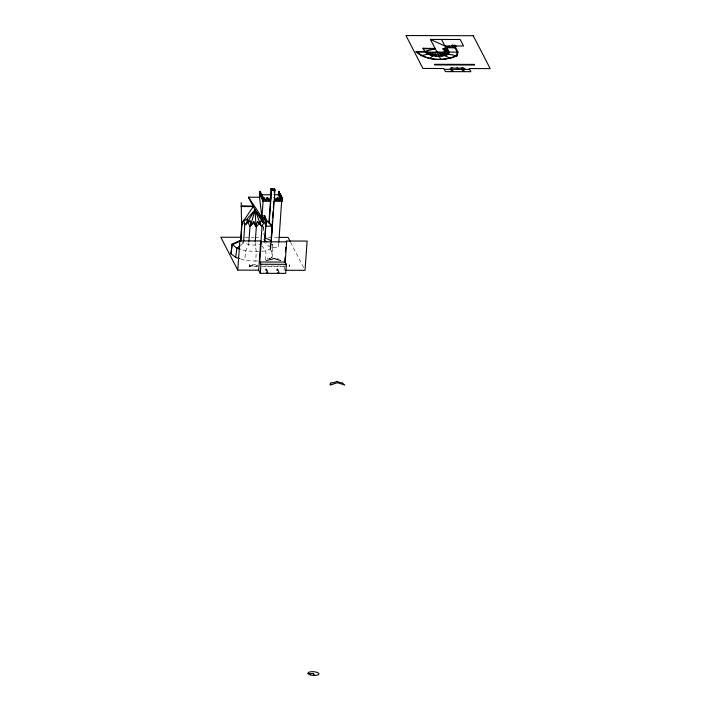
<?xml version="1.0" encoding="UTF-8"?>
<svg xmlns="http://www.w3.org/2000/svg" width="711" height="711" viewBox="0 0 711 711"><rect width="100%" height="100%" fill="white"/><g stroke="black" fill="none" stroke-linecap="round" stroke-linejoin="round"><path stroke-width="0.53" stroke-dasharray="3.56 2.67" d="M269.256 258.644L271.94 257.498L271.94 248.326L272.802 244.78L272.037 243.304M265.674 260.173L265.878 250.903L262.03 246.122M240.709 258.937L244.744 260.137L255.72 261.133L256.244 251.845L255.178 242.949M248.859 242.371L248.708 244.504L245.624 250.876L244.744 260.137M257.418 266.634L249.677 266.616L249.357 265.994L249.454 264.643L257.195 264.661M249.677 266.616L249.454 264.643M263.097 229.271L263.319 226.169M267.94 271.575L266.625 269.025L265.203 269.016L265.114 270.207L266.536 270.207L267.851 272.766M266.536 270.207L266.625 269.025M271.94 257.498L272.828 253.836L269.878 248.175L270.18 243.944M269.878 248.175L270.775 248.175L270.838 243.269M271.007 243.118L270.553 249.472L270.536 243.429M270.775 248.175L271.095 243.757M279.076 271.602L277.761 269.051L276.348 269.042L276.259 270.233L277.681 270.242L278.996 272.793M278.748 243.278L278.436 247.695L270.518 247.686M277.681 270.242L277.761 269.051M284.116 270.251L284.427 265.923M289.137 266.092L289.235 264.741L289.457 266.714L289.137 266.092L262.572 266.03M241.002 244.948L243.5 242.958C249.81 245.073 257.204 246.228 263.443 243.375M271.131 257.675L272.046 257.426M270.384 258.244L268.225 258.102L267.478 258.671M258.733 251.605L245.624 250.876L240.993 249.499M261.737 251.312L265.878 250.903L271.94 248.326L265.185 243.58M255.72 261.133L257.711 260.946M245.091 237.296L253.907 237.323M255.009 237.323L259.426 237.332M268.251 237.358L278.17 237.385M249.774 265.265L257.515 265.283M249.357 265.994L258.2 266.021M261.79 266.652L283.929 266.705M277.192 258.129L278.232 258.697M269.825 243.313L272.802 244.78L272.828 253.836M241.464 241.376L243.5 242.958M290.595 242.247L304.041 268.367M276.348 269.042L277.219 270.749M265.203 269.016L266.518 271.575M263.354 227.218L263.585 234.523"/><path stroke-width="1.07" d="M266.838 241.856L264.856 240.887L266.154 220.206L261.746 219.797L262.937 222.259M279.601 195.685L279.512 194.618L281.76 201.311L281.84 197.205L281.76 201.311L280.116 195.765L281.76 201.311L273.842 201.302L273.371 207.923M281.787 197.107L281.76 201.311C280.987 195.605 280.25 190.592 281.76 201.311L281.84 197.205L281.849 199.995L274.935 199.987L275.068 198.245L274.117 197.551M280.294 198.511L278.348 194.778L278.748 194.05C278.596 186.86 278.543 197.605 280.632 198.591L278.774 194.112L278.614 191.81M279.041 194.618L279.174 192.877L279.343 195.196L279.334 192.397L279.041 194.618L280.596 198.449L278.908 193.454L278.996 194.53M280.809 198.014L280.729 196.938L281.76 201.311C278.872 187.731 280.134 194.805 281.76 201.311L281.609 197.542L281.76 201.311C278.33 189.224 278.596 192.006 281.76 201.311L281.44 198.298L281.458 199.249L278.748 194.05L278.721 191.223M280.01 193.703L279.938 196.334L279.93 193.543L279.645 195.774M281.245 196.058L281.156 198.662L280.978 196.334L280.854 198.085M278.908 193.454L278.774 194.112L278.801 191.383M279.334 192.397L279.343 195.196L279.414 192.548M264.563 219.139L264.705 215.877L260.199 215.868L262.377 219.015M280.623 194.876L280.552 197.516L280.374 195.178L280.25 196.929M280.036 194.53L279.938 196.334L279.93 193.543M241.207 202.617L241.313 206.634M260.288 273.317L258.68 270.189L237.758 270.136L239.856 240.905L260.777 240.958L261.213 241.802L259.773 261.995L260.937 264.27L260.288 273.317L285.724 273.38L286.373 264.332L285.2 262.057L286.649 241.864L286.213 241.02L307.134 241.065L305.037 270.304L285.218 270.26M239.705 258.635L235.679 257.444L230.959 253.765L232.284 244.717L240.789 240.842L241.66 224.089M240.789 240.842L242.087 222.73L243.704 220.17L247.695 219.779L246.433 223.867L244.797 224.845L243.58 241.891M248.939 241.313L250.005 226.391L253.783 221.592L256.324 226.969L255.249 241.882M261.835 216.42L259.506 197.223L260.022 191.126L260.075 194.005L260.226 193.374L260.395 194.61L260.653 192.343L260.697 195.187L260.866 194.61L261.017 195.801L261.284 193.552L261.328 196.396L261.488 195.801L261.639 197L261.932 194.778L262.279 198.218L262.626 196.12L263.097 201.284L270.482 201.293L270.953 189.01L274.322 189.01L274.935 190.192L271.255 241.553M262.021 216.286L263.319 198.227C263.052 194.93 262.972 200.866 262.555 198.742M258.68 270.189L260.777 240.958M260.893 242.398L262.039 226.409L264.101 222.019L260.466 220.943L260.733 225.174L262.039 226.409L257.551 221.592L255.987 225.636L255.045 209.896L248.415 197.205L259.506 197.223M266.403 199.978L266.527 198.227L268.287 198.236L268.163 199.978M264.421 241.927L266.154 220.206M271.087 242.06L272.224 226.187L268.954 222.534L270.749 197.542L269.993 198.236L269.869 199.978L264.634 199.969L264.759 198.227C262.332 199.356 263.905 196.378 264.43 198.227M269.211 223.032L271.54 189.739L271.051 188.797L271.975 190.192L271.513 190.077M274.091 192.174L274.322 189.01M271.238 237.741L271.709 231.119M271.949 227.804L272.42 221.174M272.66 217.868L273.131 211.238M274.873 190.068L274.402 188.779L273.957 189.01L274.873 190.068L271.3 189.01L271.975 190.192L270.953 189.01L271.566 190.184L274.935 190.192L271.3 189.01L274.633 190.192M276.641 199.995L276.766 198.245L278.365 198.245L278.241 199.995M278.561 191.721L278.348 194.778L273.957 194.77M278.748 194.05L278.819 192.192M279.343 195.196L279.423 193.356M280.001 199.995L280.125 198.253L281.974 198.253M278.828 242.175L281.858 198.031M284.658 262.67L285.049 257.258M285.431 251.845L285.742 247.517M235.679 257.444L236.852 248.263L240.176 245.615M264.288 218.961L264.705 215.877L264.892 218.704M240.505 240.3L231.999 244.166L230.959 253.765M279.512 194.618L280.569 198.289M280.729 196.938L281.76 201.311M264.128 218.535L264.705 215.877L264.154 217.566M262.848 220.401L255.045 209.896L250.752 225.156L250.174 220.925L247.659 221.992L250.005 226.391L253.427 223.058L253.783 221.592M436.074 56.036L436.438 54.569L438.856 55.609L440.198 54.578L443.602 55.147L443.122 53.92L446.588 53.876L444.402 52.783L447.255 52.045L457.973 52.143L457.075 55.805C444.375 61.448 426.404 61.164 415.811 51.539L424.716 51.547M264.91 199.969L265.292 199.178L266.11 199.978M268.385 199.978L268.802 199.178L269.478 199.978M277.068 198.245L277.868 197.56L278.099 198.245M275.219 199.987L275.664 199.196L276.401 199.987M278.605 199.995L279.05 199.196L279.761 199.995M246.433 223.867L255.045 209.896L262.563 222.028M266.758 198.227L267.203 197.542L267.931 198.227M243.064 223.378L241.944 224.632L241.562 223.894L253.294 206.554L241.065 206.163L253.098 206.181M259.444 223.067L256.324 226.969L253.427 223.058M246.353 219.672L255.045 209.896L260.733 225.174L257.551 221.592M427.053 52.099L430.351 52.756L429.302 53.849L432.83 53.903L433.621 55.129L436.438 54.569M247.659 221.992L244.797 224.845L243.704 220.17M429.879 58.444L437.034 52.116L457.075 55.805M248.681 222.099L250.174 220.925M447.93 49.948L442.855 48.855L445.237 47.761L455.689 47.779L446.321 46.873M447.255 52.045L443.993 51.032L446.384 49.948M430.315 54.978L432.83 53.903M435.096 48.401L423.063 48.375L435.292 48.775L424.618 51.361C430.315 57.511 441.229 57.422 448.552 54.24L449.068 52.134L445.85 45.975M420.814 55.751L437.034 52.116L450.818 58.48M458.933 69.385L457.137 69.385M426.351 53.147L430.351 52.756M465.207 69.402L464.718 68.452L462.434 67.501L460.968 68.123L453.796 68.105L451.681 67.474L450.943 67.785L451.272 68.416L450.374 68.416L450.863 69.367M440.864 59.448L430.404 39.425L460.159 39.469L463.572 46.002L455.662 45.993M451.938 45.3L455.307 45.308L455.92 46.482L452.552 46.482L451.938 45.3L452.951 46.482L452.498 46.375M430.404 39.425L444.917 45.975L452.294 45.984M423.249 48.748L435.292 48.775M442.855 48.855L447.361 48.855M443.993 51.032L448.499 51.041M416.095 52.081L447.015 52.125M271.762 194.77L259.684 194.752L263.097 201.284M253.294 206.554L241.26 206.537L241.562 223.894M262.546 219.797L261.337 218.055L265.843 218.055L266.154 222.774M265.301 226.169L272.224 226.187L266.083 220.241L268.954 222.534M444.259 69.349L469.687 69.411M241.776 237.287L220.828 237.243L237.758 270.136M279.281 237.385L288.097 237.403L290.097 241.278M261.213 241.802L286.649 241.864M259.773 261.995L285.2 262.057M260.937 264.27L286.373 264.332M266.429 272.757L267.851 272.766M277.574 272.784L278.996 272.793M308.067 673.539L313.48 673.557L314.458 675.45M444.402 52.783L448.81 53.183M455.36 45.415L455.858 46.366L452.285 45.3L452.951 46.482L452.009 45.433M443.122 53.92L446.757 55.005M240.176 249.259L236.852 248.263L231.999 244.166M455.92 46.482L452.285 45.3L455.618 46.482M264.563 237.492L270.527 240.416L271.371 242.042M440.198 54.578L442.091 56.053M261.746 219.797L262.946 220.979M260.199 215.868L262.323 218.401M261.337 218.055L262.759 219.743M248.415 197.205L261.079 216.073M264.101 222.019L265.638 224.88M455.013 46.482L457.973 52.143M455.022 47.788L457.297 52.143L456.435 55.689C444.135 61.146 426.716 60.879 416.486 51.539M449.254 45.984L449.716 46.882M441.504 39.443L444.917 45.975M422.965 48.197L424.52 51.183M280.641 195.685L280.552 197.516L280.543 194.725M281.236 196.84L281.156 198.662L281.156 195.889M264.092 239.429L264.856 240.887M457.182 67.723L457.822 68.967M280.641 260.475L273.566 258.351L272.864 259.008L266.296 260.439M281.6 198.253L281.307 197.56L280.49 198.253L279.352 195.205M313.48 673.557L313.791 675.432M281.352 198.129L281.458 199.249M280.116 195.765L280.205 196.849M337.547 382.642L330.446 385.051L329.957 384.1L330.873 383.851L330.544 383.211L331.299 382.651L333.45 382.785L336.907 381.389L340.622 382.802L342.053 382.678L344.791 385.086L337.547 382.642M473.242 35.719L405.963 35.55L422.903 68.452L443.824 68.505L445.433 71.624L470.86 71.687L469.251 68.567L490.172 68.62L473.242 35.719M474.273 64.408L434.501 64.31L434.821 64.932L474.593 65.03L474.273 64.408M451.681 68.523L450.259 68.514L451.574 71.073L452.987 71.073L451.681 68.523M462.817 68.549L461.395 68.549L462.71 71.1L464.132 71.1L462.817 68.549M310.343 674.89A5.51 1.857 4.1 0 0 318.963 674.055A5.51 1.857 4.1 0 0 311.134 671.717A5.51 1.857 4.1 0 0 310.343 674.89"/></g></svg>
